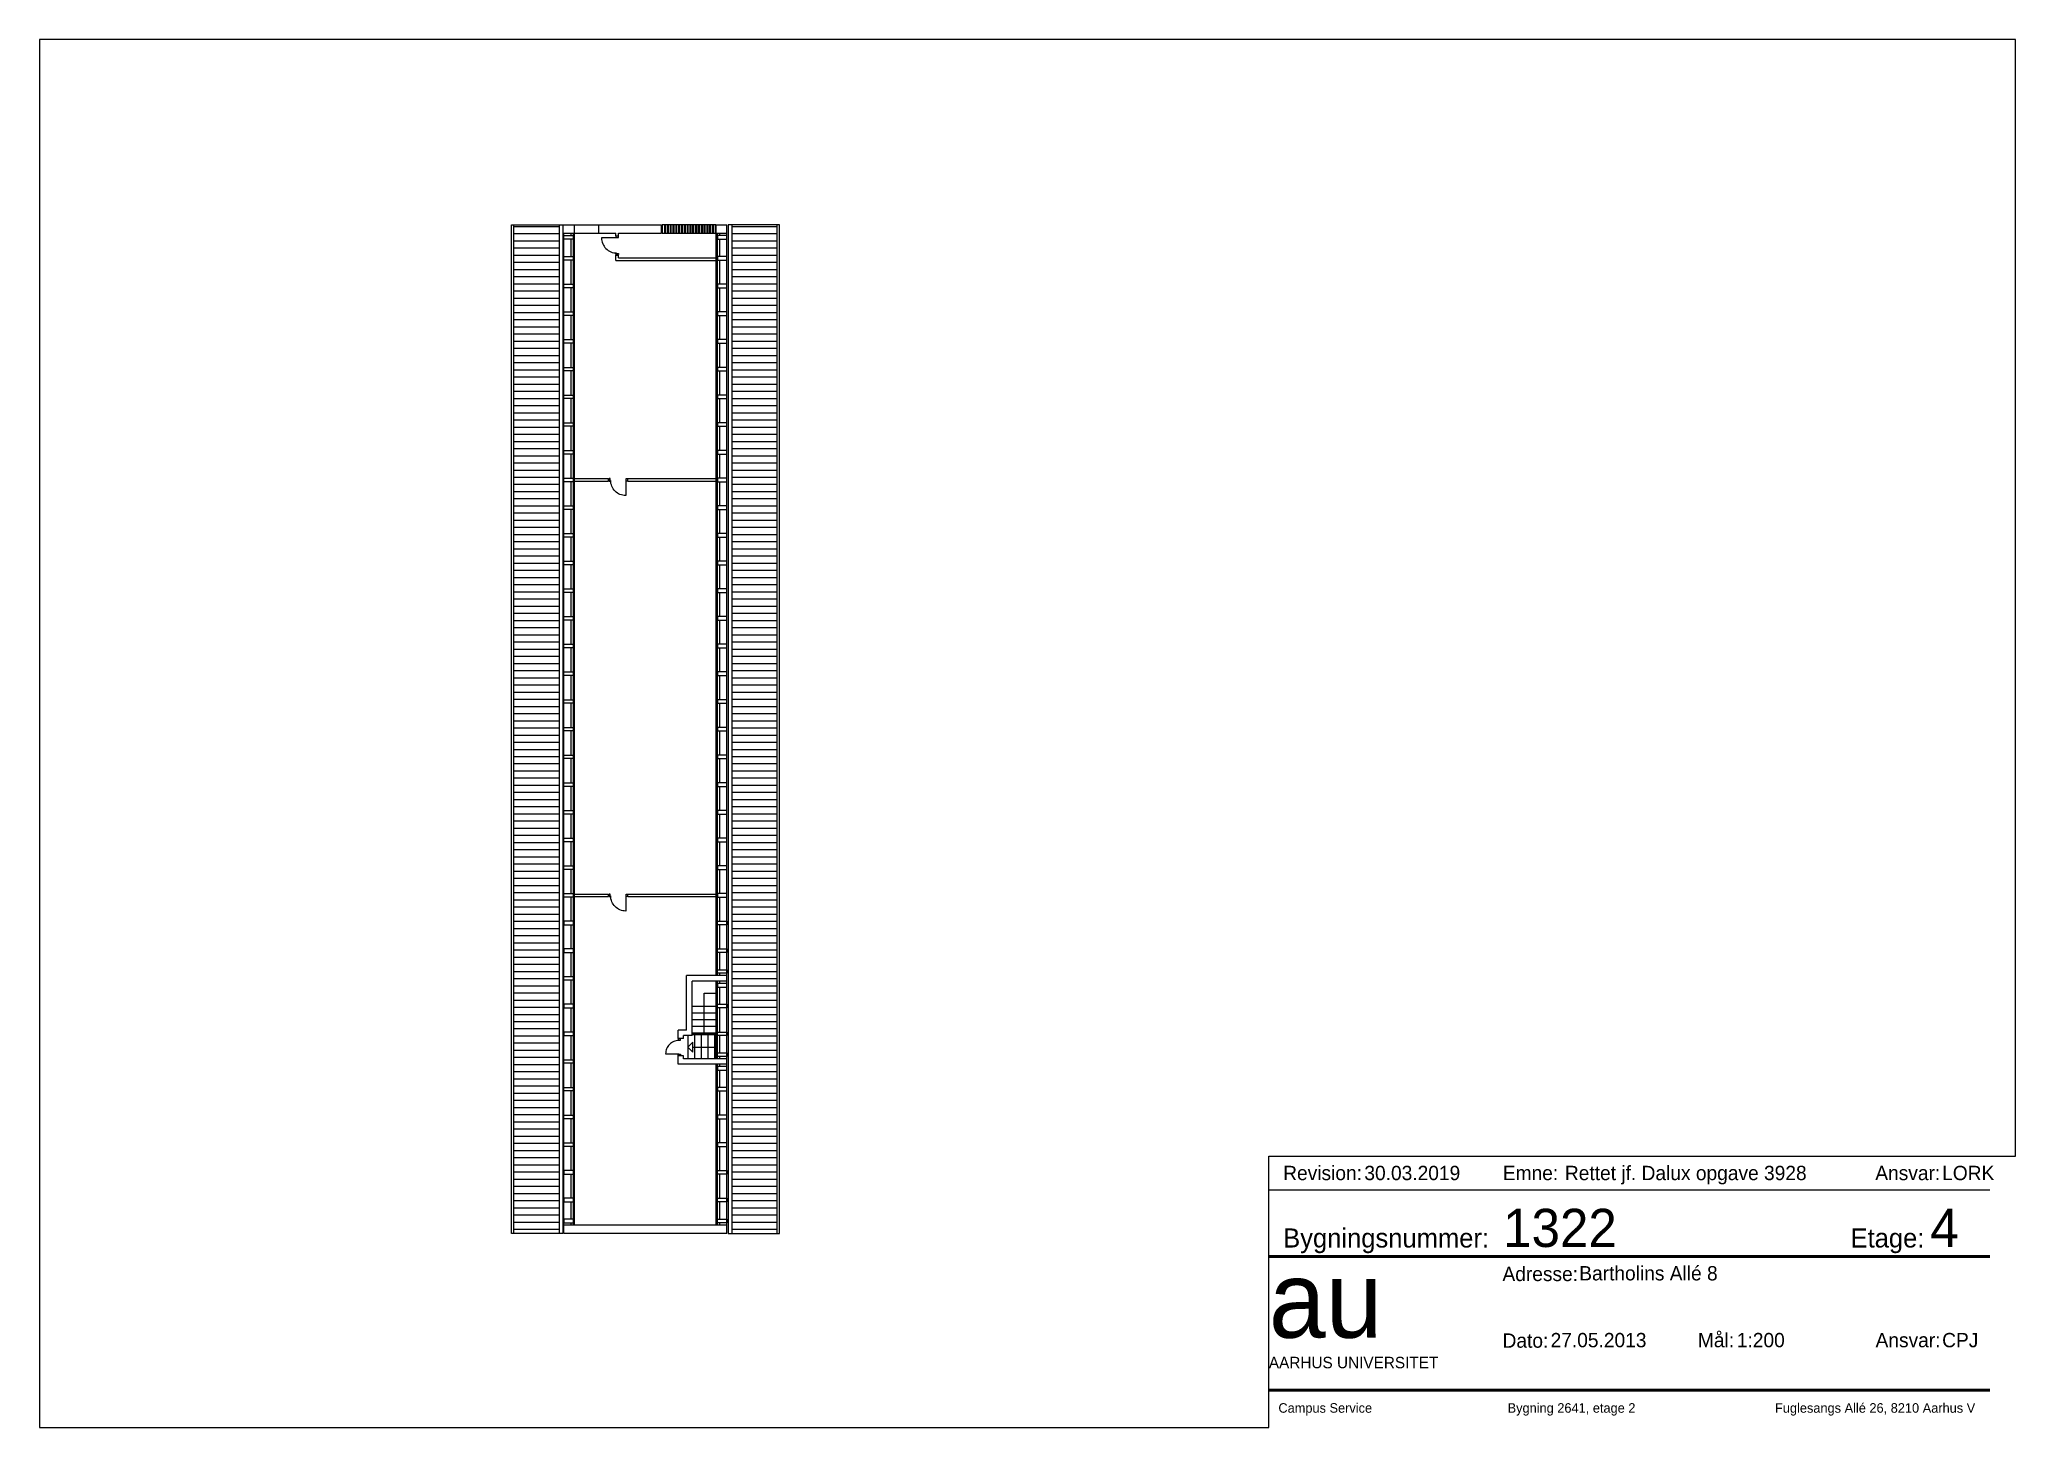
# Paper-space layout 'A3_pdf_liggende' of a CAD drawing. Header units: millimetres. Extents: x 0 to 414, y 0 to 291.
# The model-space entities are those that its viewports show. They can reach past a viewport. Long polylines and large blocks are cut down to what shows.
import ezdxf

# ---------------------------------------------------------------- set-up
doc = ezdxf.new("R2010")
doc.units = ezdxf.units.MM
doc.header["$LTSCALE"] = 100
doc.linetypes.add('HIDDEN', pattern=[5, 4, -1])
for name, color, linetype in [('A21----', 7, 'Continuous'), ('a22--l-', 1, 'Continuous'), ('A22--U-', 3, 'Continuous'), ('A24----', 1, 'Continuous'), ('A27----', 1, 'Continuous'), ('A27--S-', 8, 'Continuous'), ('A314---', 1, 'Continuous'), ('A314-S-', 8, 'Continuous'), ('A321---', 1, 'Continuous'), ('A37----', 2, 'Continuous')]:
    doc.layers.add(name, color=color, linetype=linetype)
doc.layers.add('tegningsopsætning', color=7, linetype='Continuous', lineweight=50)
doc.styles.add('ISO', font='ISO')
doc.styles.add('tegningshoved str 3', font='', dxfattribs={"height": 3})
doc.styles.add('tegningshoved str 8', font='', dxfattribs={"height": 8})
doc.styles.get('tegningshoved str 3').set_extended_font_data('AU Passata')
doc.styles.get('tegningshoved str 8').set_extended_font_data('AU Passata')
pattern_1 = [(0, (-139074927.28, 257063616.77), (0, 300), [])]

# ---------------------------------------------------------------- blocks, each defined once
blk = doc.blocks.new('Tegningshoved')
at = {"layer": 'tegningsopsætning'}
for points in [[(0, 28), (151, 28)], [(0, 0), (151, 0)]]:
    blk.add_lwpolyline(points, dxfattribs=at)
at = {"layer": 'tegningsopsætning', "attachment_point": 1}
for s, width, insert, char_height in [('{\\fAU Passata|b0|i0|c0|p34;Bygningsnummer:}', 14.039, (3, 33.89), 4), ('{\\fAU Passata|b0|i0|c0|p34;Etage:}', 14.039, (121.82, 33.89), 4), ('{\\fAU Passata|b0|i0|c0|p34;Adresse:}', 14.039, (48.92, 25.86), 3), ('{\\fAU Passata|b0|i0|c0|p34;Mål:}', 14.039, (89.85, 12), 3), ('{\\fAU Passata|b0|i0|c0|p34;Dato:}', 14.039, (48.94, 11.9), 3), ('{\\fAU Passata|b0|i0|c0|p34;Ansvar:}', 14.039, (127.06, 12), 3), ('{\\fAU Passata|b0|i0|c0|p34;AARHUS UNIVERSITET}', 76.8942, (0, 7), 2.4)]:
    blk.add_mtext_dynamic_manual_height_columns(s, width=width, gutter_width=1250, heights=[0], dxfattribs=dict(at, insert=insert, char_height=char_height))
at = {"layer": 'tegningsopsætning', "attachment_point": 1, "style": 'ISO'}
for s, width, heights, insert, char_height in [('{\\fAU Peto|b0|i0|c0|p82;au}', 20.8914, [10], (0, 27), 16), ('{\\fAU Passata Light|b0|i0|c0|p34;Campus Service^I^I^I^IBygning 2641, etage 2^I^I^I^IFuglesangs Allé 26, 8210 Aarhus V}', 148.2946, [0], (2, -2.71), 2)]:
    blk.add_mtext_dynamic_manual_height_columns(s, width=width, gutter_width=1250, heights=heights, dxfattribs=dict(at, insert=insert, char_height=char_height))
blk = doc.blocks.new('aml. tegningshoved blok')
blk.add_blockref('Tegningshoved', (-156.36, 7.8))
at = {"layer": 'tegningsopsætning'}
for tag, p, height, style in [('XXXX', (-107.28, 37.8), 8, 'tegningshoved str 8'), ('X', (-17.84, 37.8), 8, 'tegningshoved str 8'), ('XXX', (-91.36, 30.8), 3, 'tegningshoved str 3'), ('XX.XX.2012', (-97.36, 16.8), 3, 'tegningshoved str 3'), ('1:XXX', (-58.36, 16.8), 3, 'tegningshoved str 3'), ('XXX', (-15.36, 16.8), 3, 'tegningshoved str 3')]:
    blk.add_attdef(tag, p, '', height=height, dxfattribs=dict(at, style=style))
blk = doc.blocks.new('Rev. blok')
for points in [[(-151, 11), (0, 11)], [(-151, 4), (0, 4)]]:
    blk.add_lwpolyline(points)
at = {"char_height": 3, "attachment_point": 1, "style": 'tegningshoved str 3'}
for s, insert in [('Revision:', (-148, 9)), ('Emne:', (-102, 9)), ('Ansvar:', (-24, 9))]:
    blk.add_mtext_dynamic_manual_height_columns(s, width=7, gutter_width=15, heights=[0], dxfattribs=dict(at, insert=insert))
at = {"style": 'tegningshoved str 3'}
for tag, p in [('XX.XX.2012', (-131, 6)), ('XXX', (-89, 6)), ('XXX', (-10, 6))]:
    blk.add_attdef(tag, p, '', height=3, dxfattribs=at)
blk = doc.blocks.new('PIL')
for p, q in [((0, 0), (-212, -212)), ((0, 0), (212, -212)), ((-212, -212), (212, -212))]:
    blk.add_line(p, q)
blk = doc.blocks.new('D73H')
for points in [[(-710, 0), (-660, 0), (-660, 110), (-710, 110)], [(-20, 0), (-70, 0), (-70, 110), (-20, 110)]]:
    blk.add_lwpolyline(points, close=True)
blk.add_lwpolyline([(-640, 30, 0.414214), (-90, -520), (-90, 30)], format="xyb")
blk = doc.blocks.new('D81V')
for points in [[(20, 110), (20, 0), (70, 0), (70, 110)], [(790, 0), (740, 0), (740, 110), (790, 110)]]:
    blk.add_lwpolyline(points, close=True)
blk.add_lwpolyline([(90, 28), (90, -602, 0.414214), (720, 28, 0.414214)], format="xyb")
blk = doc.blocks.new('D81H')
for points in [[(-790, 0), (-740, 0), (-740, 110), (-790, 110)], [(-70, 110), (-20, 110), (-20, 0), (-70, 0)]]:
    blk.add_lwpolyline(points, close=True)
blk.add_lwpolyline([(-90, 28), (-90, -602, -0.414214), (-720, 28)], format="xyb")

msp = doc.modelspace()

# ---------------------------------------------------------------- hatches: boundary and pattern name
at = {"layer": 'A27--S-'}
h = msp.add_hatch(dxfattribs=at)
h.set_pattern_fill('_USER', color=256, scale=300, style=0, pattern_type=0)
h.set_pattern_definition(pattern_1)
h.paths.add_polyline_path([(-138860407, 257723437), (-138862307, 257723437), (-138862307, 257765687), (-138860407, 257765687)])
h = msp.add_hatch(dxfattribs=at)
h.set_pattern_fill('_USER', color=256, scale=300, style=0, pattern_type=0)
h.set_pattern_definition(pattern_1)
h.paths.add_polyline_path([(-138853177, 257723437), (-138851277, 257723437), (-138851277, 257765687), (-138853177, 257765687)])

# ---------------------------------------------------------------- linework, layer by layer
at = {"layer": 'A21----'}
for p, q in [((-138860257, 257765687), (-138856117, 257765687)), ((-138856117, 257765337), (-138856117, 257765687)), ((-138853827, 257765687), (-138853377, 257765687)), ((-138853827, 257765337), (-138853827, 257765687)), ((-138860257, 257765337), (-138858027, 257765337)), ((-138857917, 257765337), (-138856117, 257765337)), ((-138853827, 257765337), (-138853377, 257765337)), ((-138853377, 257723787), (-138860207, 257723787)), ((-138853377, 257723437), (-138860207, 257723437))]:
    msp.add_line(p, q, dxfattribs=at)
at = {"layer": 'A21----', "linetype": 'HIDDEN'}
for p, q in [((-138859757, 257765337), (-138859757, 257765687)), ((-138858747, 257765337), (-138858747, 257765687))]:
    msp.add_line(p, q, dxfattribs=at)
at = {"layer": 'a22--l-'}
for p, q in [((-138859807, 257723787), (-138859807, 257765337)), ((-138859757, 257723787), (-138859757, 257765337)), ((-138853827, 257734237), (-138853827, 257765337)), ((-138853777, 257734237), (-138853777, 257765337)), ((-138853827, 257730757), (-138853827, 257734007)), ((-138853777, 257730757), (-138853777, 257734007)), ((-138853827, 257723787), (-138853827, 257730527)), ((-138853777, 257723787), (-138853777, 257730527))]:
    msp.add_line(p, q, dxfattribs=at)
at = {"layer": 'A22--U-'}
for p, q in [((-138858027, 257765227), (-138858027, 257765337)), ((-138858027, 257765227), (-138857917, 257765227)), ((-138857917, 257765227), (-138857917, 257765337)), ((-138858027, 257764417), (-138857917, 257764417)), ((-138858027, 257764197), (-138858027, 257764417)), ((-138858027, 257764197), (-138853827, 257764197)), ((-138857917, 257764307), (-138857917, 257764417)), ((-138857917, 257764307), (-138853827, 257764307)), ((-138859757, 257755057), (-138858337, 257755057)), ((-138859757, 257754947), (-138858337, 257754947)), ((-138858337, 257754947), (-138858337, 257755057)), ((-138857527, 257755057), (-138853827, 257755057)), ((-138857527, 257754947), (-138857527, 257755057)), ((-138857527, 257754947), (-138853827, 257754947)), ((-138859757, 257737657), (-138858337, 257737657)), ((-138859757, 257737547), (-138858337, 257737547)), ((-138858337, 257737547), (-138858337, 257737657)), ((-138857527, 257737657), (-138853827, 257737657)), ((-138857527, 257737547), (-138857527, 257737657)), ((-138857527, 257737547), (-138853827, 257737547)), ((-138853377, 257734237), (-138855067, 257734237)), ((-138855067, 257731957), (-138855067, 257734237)), ((-138853377, 257734007), (-138854837, 257734007)), ((-138854837, 257731727), (-138854837, 257734007)), ((-138855427, 257731607), (-138855427, 257731957)), ((-138855067, 257731957), (-138855427, 257731957)), ((-138855197, 257731607), (-138855427, 257731607)), ((-138855197, 257731607), (-138855197, 257731727)), ((-138854837, 257731727), (-138855197, 257731727)), ((-138855197, 257730877), (-138855427, 257730877)), ((-138855427, 257730527), (-138855427, 257730877)), ((-138855197, 257730757), (-138855197, 257730877)), ((-138853377, 257730757), (-138855197, 257730757)), ((-138853377, 257730527), (-138855427, 257730527))]:
    msp.add_line(p, q, dxfattribs=at)
at = {"layer": 'A24----'}
for p, q in [((-138853827, 257732942), (-138854837, 257732942)), ((-138853827, 257732662), (-138854837, 257732662)), ((-138853827, 257732382), (-138854837, 257732382)), ((-138855017, 257731727), (-138855017, 257730757)), ((-138853827, 257732102), (-138854837, 257732102)), ((-138853827, 257731822), (-138854837, 257731822)), ((-138853827, 257731807), (-138854837, 257731807)), ((-138853827, 257731757), (-138854837, 257731757)), ((-138854737, 257731757), (-138854737, 257730757)), ((-138854457, 257731757), (-138854457, 257730757)), ((-138854177, 257731757), (-138854177, 257730757)), ((-138853897, 257731757), (-138853897, 257730757)), ((-138854805, 257731242), (-138853827, 257731242))]:
    msp.add_line(p, q, dxfattribs=at)
msp.add_lwpolyline([(-138854337, 257731822), (-138854337, 257733507), (-138853827, 257733507)], dxfattribs=at)
at = {"layer": 'A27----'}
for points in [[(-138860257, 257723437), (-138862407, 257723437), (-138862407, 257765687), (-138860257, 257765687)], [(-138860407, 257723437), (-138862307, 257723437), (-138862307, 257765687), (-138860407, 257765687)], [(-138853327, 257723437), (-138851177, 257723437), (-138851177, 257765687), (-138853327, 257765687)], [(-138853177, 257723437), (-138851277, 257723437), (-138851277, 257765687), (-138853177, 257765687)]]:
    msp.add_lwpolyline(points, close=True, dxfattribs=at)
at = {"layer": 'A314---'}
for p, q in [((-138855979, 257765687), (-138855979, 257765337)), ((-138855860, 257765687), (-138855860, 257765337)), ((-138855742, 257765687), (-138855742, 257765337)), ((-138855624, 257765687), (-138855624, 257765337)), ((-138855505, 257765687), (-138855505, 257765337)), ((-138855387, 257765687), (-138855387, 257765337)), ((-138855268, 257765687), (-138855268, 257765337)), ((-138855150, 257765687), (-138855150, 257765337)), ((-138855031, 257765687), (-138855031, 257765337)), ((-138854913, 257765687), (-138854913, 257765337)), ((-138854795, 257765687), (-138854795, 257765337)), ((-138854676, 257765687), (-138854676, 257765337)), ((-138854558, 257765687), (-138854558, 257765337)), ((-138854439, 257765687), (-138854439, 257765337)), ((-138854321, 257765687), (-138854321, 257765337)), ((-138854203, 257765687), (-138854203, 257765337)), ((-138854084, 257765687), (-138854084, 257765337)), ((-138853966, 257765687), (-138853966, 257765337))]:
    msp.add_line(p, q, dxfattribs=at)
msp.add_lwpolyline([(-138853847, 257765687), (-138856097, 257765687), (-138856097, 257765337), (-138853847, 257765337)], close=True, dxfattribs=at)
at = {"layer": 'A314-S-'}
for p, q in [((-138855999, 257765687), (-138855999, 257765337)), ((-138855959, 257765687), (-138855959, 257765337)), ((-138855880, 257765687), (-138855880, 257765337)), ((-138855840, 257765687), (-138855840, 257765337)), ((-138855762, 257765687), (-138855762, 257765337)), ((-138855722, 257765687), (-138855722, 257765337)), ((-138855644, 257765687), (-138855644, 257765337)), ((-138855604, 257765687), (-138855604, 257765337)), ((-138855525, 257765687), (-138855525, 257765337)), ((-138855485, 257765687), (-138855485, 257765337)), ((-138855407, 257765687), (-138855407, 257765337)), ((-138855367, 257765687), (-138855367, 257765337)), ((-138855288, 257765687), (-138855288, 257765337)), ((-138855248, 257765687), (-138855248, 257765337)), ((-138855170, 257765687), (-138855170, 257765337)), ((-138855130, 257765687), (-138855130, 257765337)), ((-138855051, 257765687), (-138855051, 257765337)), ((-138855011, 257765687), (-138855011, 257765337)), ((-138854933, 257765687), (-138854933, 257765337)), ((-138854893, 257765687), (-138854893, 257765337)), ((-138854815, 257765687), (-138854815, 257765337)), ((-138854775, 257765687), (-138854775, 257765337)), ((-138854696, 257765687), (-138854696, 257765337)), ((-138854656, 257765687), (-138854656, 257765337)), ((-138854578, 257765687), (-138854578, 257765337)), ((-138854538, 257765687), (-138854538, 257765337)), ((-138854459, 257765687), (-138854459, 257765337)), ((-138854419, 257765687), (-138854419, 257765337)), ((-138854341, 257765687), (-138854341, 257765337)), ((-138854301, 257765687), (-138854301, 257765337)), ((-138854223, 257765687), (-138854223, 257765337)), ((-138854183, 257765687), (-138854183, 257765337)), ((-138854104, 257765687), (-138854104, 257765337)), ((-138854064, 257765687), (-138854064, 257765337)), ((-138853986, 257765687), (-138853986, 257765337)), ((-138853946, 257765687), (-138853946, 257765337))]:
    msp.add_line(p, q, dxfattribs=at)
msp.add_lwpolyline([(-138853847, 257765687), (-138856097, 257765687), (-138856097, 257765337), (-138853847, 257765337)], close=True, dxfattribs=at)
at = {"layer": 'A37----'}
for p, q in [((-138853377, 257723437), (-138853377, 257765687)), ((-138860207, 257723437), (-138860207, 257765337)), ((-138859907, 257765237), (-138859907, 257765337)), ((-138859907, 257764357), (-138859907, 257765087)), ((-138853677, 257765237), (-138853677, 257765337)), ((-138853677, 257764357), (-138853677, 257765087)), ((-138859907, 257763197), (-138859907, 257764207)), ((-138853677, 257763197), (-138853677, 257764207)), ((-138859907, 257762037), (-138859907, 257763047)), ((-138853677, 257762037), (-138853677, 257763047)), ((-138859907, 257760877), (-138859907, 257761887)), ((-138853677, 257760877), (-138853677, 257761887)), ((-138859907, 257759717), (-138859907, 257760727)), ((-138853677, 257759717), (-138853677, 257760727)), ((-138859907, 257758557), (-138859907, 257759567)), ((-138853677, 257758557), (-138853677, 257759567)), ((-138859907, 257757397), (-138859907, 257758407)), ((-138853677, 257757397), (-138853677, 257758407)), ((-138859907, 257756237), (-138859907, 257757247)), ((-138853677, 257756237), (-138853677, 257757247)), ((-138859907, 257755077), (-138859907, 257756087)), ((-138853677, 257755077), (-138853677, 257756087)), ((-138859907, 257753917), (-138859907, 257754927)), ((-138853677, 257753917), (-138853677, 257754927)), ((-138859907, 257752757), (-138859907, 257753767)), ((-138853677, 257752757), (-138853677, 257753767)), ((-138859907, 257751597), (-138859907, 257752607)), ((-138853677, 257751597), (-138853677, 257752607)), ((-138859907, 257750437), (-138859907, 257751447)), ((-138853677, 257750437), (-138853677, 257751447)), ((-138859907, 257749277), (-138859907, 257750287)), ((-138853677, 257749277), (-138853677, 257750287)), ((-138859907, 257748117), (-138859907, 257749127)), ((-138853677, 257748117), (-138853677, 257749127)), ((-138859907, 257746957), (-138859907, 257747967)), ((-138853677, 257746957), (-138853677, 257747967)), ((-138859907, 257745797), (-138859907, 257746807)), ((-138853677, 257745797), (-138853677, 257746807)), ((-138859907, 257744637), (-138859907, 257745647)), ((-138853677, 257744637), (-138853677, 257745647)), ((-138859907, 257743477), (-138859907, 257744487)), ((-138853677, 257743477), (-138853677, 257744487)), ((-138859907, 257742317), (-138859907, 257743327)), ((-138853677, 257742317), (-138853677, 257743327)), ((-138859907, 257741157), (-138859907, 257742167)), ((-138853677, 257741157), (-138853677, 257742167)), ((-138859907, 257739997), (-138859907, 257741007)), ((-138853677, 257739997), (-138853677, 257741007)), ((-138859907, 257738837), (-138859907, 257739847)), ((-138853677, 257738837), (-138853677, 257739847)), ((-138859907, 257737677), (-138859907, 257738687)), ((-138853677, 257737677), (-138853677, 257738687)), ((-138859907, 257736517), (-138859907, 257737527)), ((-138853677, 257736517), (-138853677, 257737527)), ((-138859907, 257735357), (-138859907, 257736367)), ((-138853677, 257735357), (-138853677, 257736367)), ((-138859907, 257734197), (-138859907, 257735207)), ((-138853677, 257734487), (-138853677, 257735207)), ((-138859907, 257733037), (-138859907, 257734047)), ((-138853677, 257734237), (-138853677, 257734337)), ((-138853677, 257733907), (-138853677, 257734007)), ((-138853677, 257733037), (-138853677, 257733757)), ((-138859907, 257731877), (-138859907, 257732887)), ((-138853677, 257731877), (-138853677, 257732887)), ((-138859907, 257730717), (-138859907, 257731727)), ((-138853677, 257731007), (-138853677, 257731727)), ((-138853677, 257730757), (-138853677, 257730857)), ((-138859907, 257729557), (-138859907, 257730567)), ((-138853677, 257730427), (-138853677, 257730527)), ((-138853677, 257729557), (-138853677, 257730277)), ((-138859907, 257728397), (-138859907, 257729407)), ((-138853677, 257728397), (-138853677, 257729407)), ((-138859907, 257727237), (-138859907, 257728247)), ((-138853677, 257727237), (-138853677, 257728247)), ((-138859907, 257726077), (-138859907, 257727087)), ((-138853677, 257726077), (-138853677, 257727087)), ((-138859907, 257724917), (-138859907, 257725927)), ((-138853677, 257724917), (-138853677, 257725927)), ((-138859907, 257724037), (-138859907, 257724767)), ((-138853677, 257724037), (-138853677, 257724767)), ((-138859907, 257723787), (-138859907, 257723887)), ((-138853677, 257723787), (-138853677, 257723887))]:
    msp.add_line(p, q, dxfattribs=at)
for points in [[(-138860207, 257765237), (-138859807, 257765237), (-138859807, 257765087), (-138860207, 257765087)], [(-138853377, 257765237), (-138853777, 257765237), (-138853777, 257765087), (-138853377, 257765087)], [(-138860207, 257764357), (-138859807, 257764357), (-138859807, 257764207), (-138860207, 257764207)], [(-138853377, 257764357), (-138853777, 257764357), (-138853777, 257764207), (-138853377, 257764207)], [(-138860207, 257763197), (-138859807, 257763197), (-138859807, 257763047), (-138860207, 257763047)], [(-138853377, 257763197), (-138853777, 257763197), (-138853777, 257763047), (-138853377, 257763047)], [(-138860207, 257762037), (-138859807, 257762037), (-138859807, 257761887), (-138860207, 257761887)], [(-138853377, 257762037), (-138853777, 257762037), (-138853777, 257761887), (-138853377, 257761887)], [(-138860207, 257760877), (-138859807, 257760877), (-138859807, 257760727), (-138860207, 257760727)], [(-138853377, 257760877), (-138853777, 257760877), (-138853777, 257760727), (-138853377, 257760727)], [(-138860207, 257759717), (-138859807, 257759717), (-138859807, 257759567), (-138860207, 257759567)], [(-138853377, 257759717), (-138853777, 257759717), (-138853777, 257759567), (-138853377, 257759567)], [(-138860207, 257758557), (-138859807, 257758557), (-138859807, 257758407), (-138860207, 257758407)], [(-138853377, 257758557), (-138853777, 257758557), (-138853777, 257758407), (-138853377, 257758407)], [(-138860207, 257757397), (-138859807, 257757397), (-138859807, 257757247), (-138860207, 257757247)], [(-138853377, 257757397), (-138853777, 257757397), (-138853777, 257757247), (-138853377, 257757247)], [(-138860207, 257756237), (-138859807, 257756237), (-138859807, 257756087), (-138860207, 257756087)], [(-138853377, 257756237), (-138853777, 257756237), (-138853777, 257756087), (-138853377, 257756087)], [(-138860207, 257755077), (-138859807, 257755077), (-138859807, 257754927), (-138860207, 257754927)], [(-138853377, 257755077), (-138853777, 257755077), (-138853777, 257754927), (-138853377, 257754927)], [(-138860207, 257753917), (-138859807, 257753917), (-138859807, 257753767), (-138860207, 257753767)], [(-138853377, 257753917), (-138853777, 257753917), (-138853777, 257753767), (-138853377, 257753767)], [(-138860207, 257752757), (-138859807, 257752757), (-138859807, 257752607), (-138860207, 257752607)], [(-138853377, 257752757), (-138853777, 257752757), (-138853777, 257752607), (-138853377, 257752607)], [(-138860207, 257751597), (-138859807, 257751597), (-138859807, 257751447), (-138860207, 257751447)], [(-138853377, 257751597), (-138853777, 257751597), (-138853777, 257751447), (-138853377, 257751447)], [(-138860207, 257750437), (-138859807, 257750437), (-138859807, 257750287), (-138860207, 257750287)], [(-138853377, 257750437), (-138853777, 257750437), (-138853777, 257750287), (-138853377, 257750287)], [(-138860207, 257749277), (-138859807, 257749277), (-138859807, 257749127), (-138860207, 257749127)], [(-138853377, 257749277), (-138853777, 257749277), (-138853777, 257749127), (-138853377, 257749127)], [(-138860207, 257748117), (-138859807, 257748117), (-138859807, 257747967), (-138860207, 257747967)], [(-138853377, 257748117), (-138853777, 257748117), (-138853777, 257747967), (-138853377, 257747967)], [(-138860207, 257746957), (-138859807, 257746957), (-138859807, 257746807), (-138860207, 257746807)], [(-138853377, 257746957), (-138853777, 257746957), (-138853777, 257746807), (-138853377, 257746807)], [(-138860207, 257745797), (-138859807, 257745797), (-138859807, 257745647), (-138860207, 257745647)], [(-138853377, 257745797), (-138853777, 257745797), (-138853777, 257745647), (-138853377, 257745647)], [(-138860207, 257744637), (-138859807, 257744637), (-138859807, 257744487), (-138860207, 257744487)], [(-138853377, 257744637), (-138853777, 257744637), (-138853777, 257744487), (-138853377, 257744487)], [(-138860207, 257743477), (-138859807, 257743477), (-138859807, 257743327), (-138860207, 257743327)], [(-138853377, 257743477), (-138853777, 257743477), (-138853777, 257743327), (-138853377, 257743327)], [(-138860207, 257742317), (-138859807, 257742317), (-138859807, 257742167), (-138860207, 257742167)], [(-138853377, 257742317), (-138853777, 257742317), (-138853777, 257742167), (-138853377, 257742167)], [(-138860207, 257741157), (-138859807, 257741157), (-138859807, 257741007), (-138860207, 257741007)], [(-138853377, 257741157), (-138853777, 257741157), (-138853777, 257741007), (-138853377, 257741007)], [(-138860207, 257739997), (-138859807, 257739997), (-138859807, 257739847), (-138860207, 257739847)], [(-138853377, 257739997), (-138853777, 257739997), (-138853777, 257739847), (-138853377, 257739847)], [(-138860207, 257738837), (-138859807, 257738837), (-138859807, 257738687), (-138860207, 257738687)], [(-138853377, 257738837), (-138853777, 257738837), (-138853777, 257738687), (-138853377, 257738687)], [(-138860207, 257737677), (-138859807, 257737677), (-138859807, 257737527), (-138860207, 257737527)], [(-138853377, 257737677), (-138853777, 257737677), (-138853777, 257737527), (-138853377, 257737527)], [(-138860207, 257736367), (-138859807, 257736367), (-138859807, 257736517), (-138860207, 257736517)], [(-138853377, 257736367), (-138853777, 257736367), (-138853777, 257736517), (-138853377, 257736517)], [(-138860207, 257735207), (-138859807, 257735207), (-138859807, 257735357), (-138860207, 257735357)], [(-138853377, 257735207), (-138853777, 257735207), (-138853777, 257735357), (-138853377, 257735357)], [(-138860207, 257734197), (-138859807, 257734197), (-138859807, 257734047), (-138860207, 257734047)], [(-138853377, 257734337), (-138853777, 257734337), (-138853777, 257734487), (-138853377, 257734487)], [(-138853377, 257733907), (-138853777, 257733907), (-138853777, 257733757), (-138853377, 257733757)], [(-138860207, 257732887), (-138859807, 257732887), (-138859807, 257733037), (-138860207, 257733037)], [(-138853377, 257732887), (-138853777, 257732887), (-138853777, 257733037), (-138853377, 257733037)], [(-138860207, 257731727), (-138859807, 257731727), (-138859807, 257731877), (-138860207, 257731877)], [(-138853377, 257731727), (-138853777, 257731727), (-138853777, 257731877), (-138853377, 257731877)], [(-138860207, 257730717), (-138859807, 257730717), (-138859807, 257730567), (-138860207, 257730567)], [(-138853377, 257730857), (-138853777, 257730857), (-138853777, 257731007), (-138853377, 257731007)], [(-138853377, 257730427), (-138853777, 257730427), (-138853777, 257730277), (-138853377, 257730277)], [(-138860207, 257729557), (-138859807, 257729557), (-138859807, 257729407), (-138860207, 257729407)], [(-138853377, 257729557), (-138853777, 257729557), (-138853777, 257729407), (-138853377, 257729407)], [(-138860207, 257728397), (-138859807, 257728397), (-138859807, 257728247), (-138860207, 257728247)], [(-138853377, 257728397), (-138853777, 257728397), (-138853777, 257728247), (-138853377, 257728247)], [(-138860207, 257727237), (-138859807, 257727237), (-138859807, 257727087), (-138860207, 257727087)], [(-138853377, 257727237), (-138853777, 257727237), (-138853777, 257727087), (-138853377, 257727087)], [(-138860207, 257725927), (-138859807, 257725927), (-138859807, 257726077), (-138860207, 257726077)], [(-138853377, 257725927), (-138853777, 257725927), (-138853777, 257726077), (-138853377, 257726077)], [(-138860207, 257724767), (-138859807, 257724767), (-138859807, 257724917), (-138860207, 257724917)], [(-138853377, 257724767), (-138853777, 257724767), (-138853777, 257724917), (-138853377, 257724917)], [(-138860207, 257723887), (-138859807, 257723887), (-138859807, 257724037), (-138860207, 257724037)], [(-138853377, 257723887), (-138853777, 257723887), (-138853777, 257724037), (-138853377, 257724037)]]:
    msp.add_lwpolyline(points, close=True, dxfattribs=at)

# ---------------------------------------------------------------- block references
at = {"layer": 'A24----', "rotation": 90}
msp.add_blockref('PIL', (-138855017, 257731242), dxfattribs=at)
at = {"layer": 'A321---', "rotation": 270}
for name, p in [('D81V', (-138858027, 257765227)), ('D73H', (-138855427, 257730877))]:
    msp.add_blockref(name, p, dxfattribs=at)
at = {"layer": 'A321---'}
for p in [(-138857527, 257754947), (-138857527, 257737547)]:
    msp.add_blockref('D81H', p, dxfattribs=at)

psp = doc.layouts.new('A3_pdf_liggende')

# ---------------------------------------------------------------- linework, layer by layer
at = {"layer": 'DEFPOINTS'}
psp.add_lwpolyline([(0, 0), (257.45, 0), (257.45, 56.8), (413.81, 56.8), (413.81, 290.68), (0, 290.68), (0, 0)], close=True, dxfattribs=at)

# ---------------------------------------------------------------- block references
ref = psp.add_blockref('Rev. blok', (408.45, 45.8))
ref.add_attrib('XXX', 'LORK', (398.45, 51.8), dxfattribs={"height": 3, "style": 'tegningshoved str 3'})
ref.add_attrib('XXX', 'Rettet jf. Dalux opgave 3928', (319.45, 51.8), dxfattribs={"height": 3, "style": 'tegningshoved str 3'})
ref.add_attrib('XX.XX.2012', '30.03.2019', (277.45, 51.8), dxfattribs={"height": 3, "style": 'tegningshoved str 3'})
ref = psp.add_blockref('aml. tegningshoved blok', (413.81, 0))
ref.add_attrib('XXXX', '1322', (306.52, 37.8), dxfattribs={"layer": 'tegningsopsætning', "height": 8, "style": 'tegningshoved str 8'})
ref.add_attrib('X', '4', (395.96, 37.8), dxfattribs={"layer": 'tegningsopsætning', "height": 8, "style": 'tegningshoved str 8'})
ref.add_attrib('XXX', 'Bartholins Allé 8', (322.45, 30.8), dxfattribs={"layer": 'tegningsopsætning', "height": 3, "style": 'tegningshoved str 3'})
ref.add_attrib('XX.XX.2012', '27.05.2013', (316.45, 16.8), dxfattribs={"layer": 'tegningsopsætning', "height": 3, "style": 'tegningshoved str 3'})
ref.add_attrib('1:XXX', '1:200', (355.45, 16.8), dxfattribs={"layer": 'tegningsopsætning', "height": 3, "style": 'tegningshoved str 3'})
ref.add_attrib('XXX', 'CPJ', (398.45, 16.8), dxfattribs={"layer": 'tegningsopsætning', "height": 3, "style": 'tegningshoved str 3'})

# ---------------------------------------------------------------- viewports
at = {"layer": 'DEFPOINTS', "view_target_point": (-138856792.28, 257744387.76), "view_twist_angle": 360}
vp = psp.add_viewport(center=(206.9, 145.34), size=(413.81, 290.6818), view_center_point=(16001.66, -7.67), view_height=58136.3683, dxfattribs=at)
vp.dxf.flags = 0x10000  # cut along an outline
vp.dxf.clipping_boundary_handle = psp.add_lwpolyline([(0, 0), (257.45, 0), (257.45, 56.8), (413.81, 56.8), (413.81, 290.68), (0, 290.68), (0, 0)], format="xyb", close=True, dxfattribs={"invisible": 1}).dxf.handle

doc.saveas('drawing.dxf')
